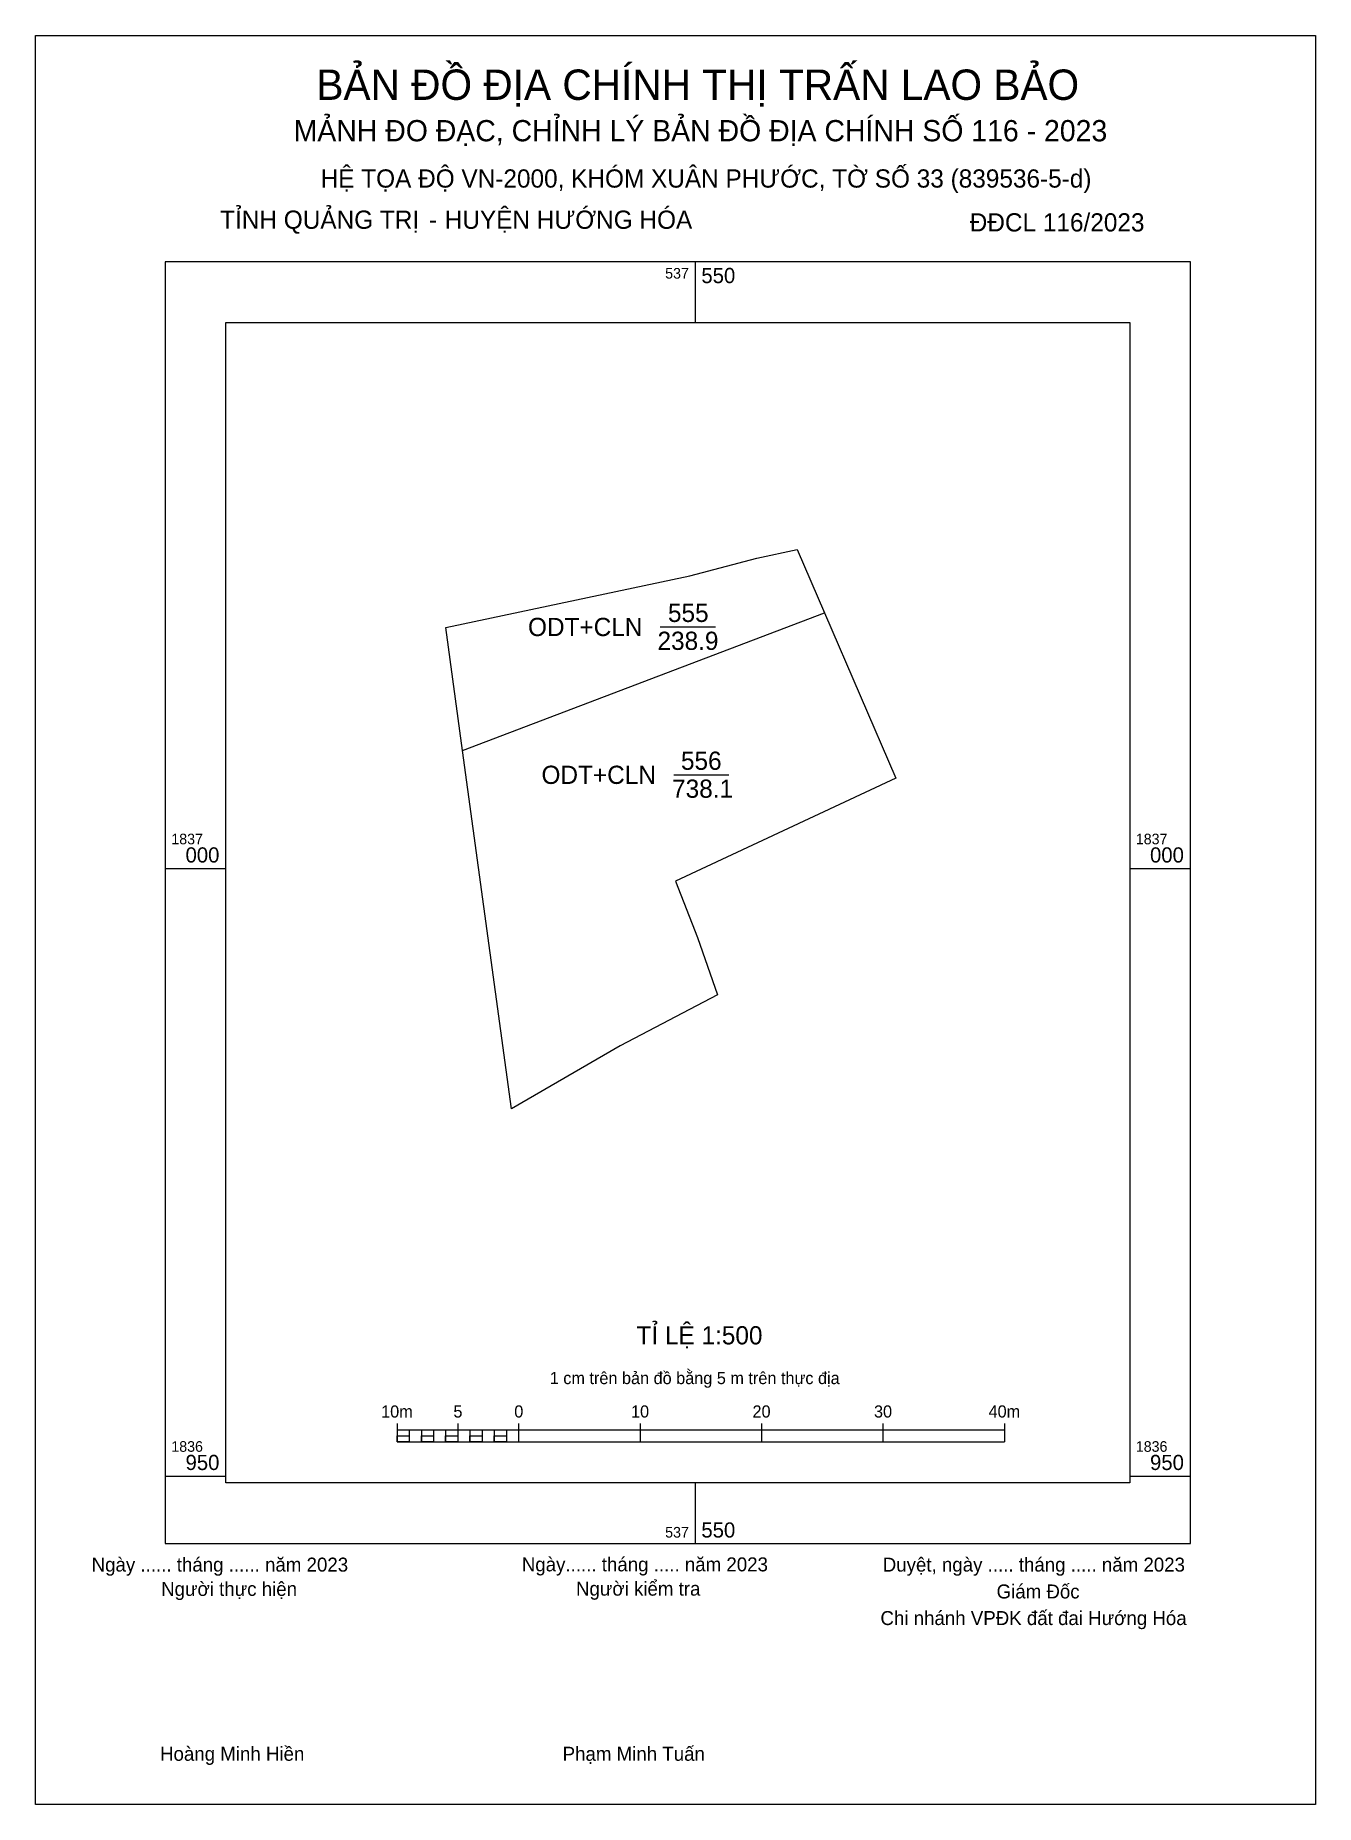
# Model space of a CAD drawing. Extents: x 537496 to 537601, y 1836923 to 1837069.
import ezdxf

# ---------------------------------------------------------------- set-up
doc = ezdxf.new("R2010")
doc.units = 0
for name, color, linetype in [('Level 10', 7, 'Continuous'), ('Level 13', 7, 'Continuous'), ('Level 2', 7, 'Continuous'), ('Level 6', 7, 'Continuous'), ('Level 62', 7, 'Continuous'), ('Level 63', 7, 'Continuous'), ('Level 9', 7, 'Continuous')]:
    doc.layers.add(name, color=color, linetype=linetype)

msp = doc.modelspace()

# ---------------------------------------------------------------- linework, layer by layer
at = {"layer": 'Level 10'}
for p, q in [((537555.06, 1837025.54), (537558.38, 1837026.26)), ((537558.38, 1837026.26), (537560.63, 1837021.05)), ((537549.56, 1837024.11), (537555.06, 1837025.54)), ((537529.46, 1837019.85), (537549.56, 1837024.11)), ((537530.85, 1837009.71), (537529.46, 1837019.85))]:
    msp.add_line(p, q, dxfattribs=at)
msp.add_lwpolyline([(537548.37, 1836998.98), (537550.17, 1836994.32), (537551.82, 1836989.6), (537543.81, 1836985.4), (537534.87, 1836980.23), (537530.85, 1837009.71), (537560.63, 1837021.05), (537566.5, 1837007.44)], close=True, dxfattribs=at)
at = {"layer": 'Level 2'}
msp.add_lwpolyline([(537495.68, 1837068.58), (537601.06, 1837068.58), (537601.06, 1836922.96), (537495.68, 1836922.96)], close=True, dxfattribs=at)
at = {"layer": 'Level 62'}
msp.add_lwpolyline([(537511.37, 1837044.94), (537585.76, 1837044.94), (537585.76, 1836949.44), (537511.37, 1836949.44)], close=True, dxfattribs=at)
at = {"layer": 'Level 63'}
for p, q in [((537598.56, 1837068.58), (537601.06, 1837068.58)), ((537598.56, 1837068.58), (537601.06, 1837068.58)), ((537601.06, 1837068.58), (537601.06, 1837066.08)), ((537601.06, 1837068.58), (537601.06, 1837066.08)), ((537550, 1837049.94), (537550, 1837044.94)), ((537506.37, 1837000), (537511.37, 1837000)), ((537585.76, 1837000), (537590.76, 1837000)), ((537525.45, 1836954.32), (537525.45, 1836952.82)), ((537525.45, 1836953.82), (537575.45, 1836953.82)), ((537526.45, 1836953.82), (537526.45, 1836952.82)), ((537527.45, 1836953.82), (537527.45, 1836952.82)), ((537528.45, 1836953.82), (537528.45, 1836952.82)), ((537529.45, 1836953.82), (537529.45, 1836952.82)), ((537530.45, 1836954.32), (537530.45, 1836952.82)), ((537530.45, 1836953.82), (537530.45, 1836952.82)), ((537531.45, 1836953.82), (537531.45, 1836952.82)), ((537532.45, 1836953.82), (537532.45, 1836952.82)), ((537533.45, 1836953.82), (537533.45, 1836952.82)), ((537534.45, 1836953.82), (537534.45, 1836952.82)), ((537535.45, 1836954.32), (537535.45, 1836952.82)), ((537535.45, 1836953.82), (537535.45, 1836952.82)), ((537545.45, 1836954.32), (537545.45, 1836952.82)), ((537555.45, 1836954.32), (537555.45, 1836952.82)), ((537565.45, 1836954.32), (537565.45, 1836952.82)), ((537575.45, 1836954.32), (537575.45, 1836952.82)), ((537525.45, 1836952.82), (537575.45, 1836952.82)), ((537506.37, 1836950), (537511.37, 1836950)), ((537550, 1836949.44), (537550, 1836944.44)), ((537585.76, 1836950), (537590.76, 1836950)), ((537495.68, 1836922.96), (537495.68, 1836925.46)), ((537495.68, 1836922.96), (537495.68, 1836925.46)), ((537498.18, 1836922.96), (537495.68, 1836922.96)), ((537498.18, 1836922.96), (537495.68, 1836922.96))]:
    msp.add_line(p, q, dxfattribs=at)
for points in [[(537506.37, 1837049.94), (537506.37, 1836944.44), (537590.76, 1836944.44), (537590.76, 1837049.94)], [(537525.45, 1836953.32), (537526.45, 1836953.32), (537526.45, 1836952.82), (537525.45, 1836952.82)], [(537525.45, 1836953.32), (537526.45, 1836953.32), (537526.45, 1836952.82), (537525.45, 1836952.82)], [(537527.45, 1836953.32), (537528.45, 1836953.32), (537528.45, 1836952.82), (537527.45, 1836952.82)], [(537529.45, 1836953.32), (537530.45, 1836953.32), (537530.45, 1836952.82), (537529.45, 1836952.82)], [(537531.45, 1836953.32), (537532.45, 1836953.32), (537532.45, 1836952.82), (537531.45, 1836952.82)], [(537533.45, 1836953.32), (537534.45, 1836953.32), (537534.45, 1836952.82), (537533.45, 1836952.82)]]:
    msp.add_lwpolyline(points, close=True, dxfattribs=at)
at = {"layer": 'Level 9'}
for p, q in [((537547.12, 1837019.9), (537551.67, 1837019.9)), ((537548.23, 1837007.73), (537552.77, 1837007.73))]:
    msp.add_line(p, q, dxfattribs=at)

# ---------------------------------------------------------------- texts
at = {"layer": 'Level 13'}
for s, p in [('555', (537547.75, 1837020.3)), ('ODT+CLN', (537536.23, 1837019.14)), ('238.9', (537546.89, 1837018)), ('556', (537548.82, 1837008.13)), ('ODT+CLN', (537537.34, 1837006.97)), ('738.1', (537548.09, 1837005.83))]:
    msp.add_text(s, height=1.5, dxfattribs=at).set_placement(p)
at = {"layer": 'Level 6'}
for s, p in [('HỆ TỌA ÐỘ VN-2000, KHÓM XUÂN PHƯỚC, TỜ SỐ 33 (839536-5-d)', (537519.16, 1837056.05)), ('TỈ LỆ 1:500', (537545.16, 1836960.84))]:
    msp.add_text(s, height=1.5, dxfattribs=at).set_placement(p)
at = {"layer": 'Level 63'}
for s, height, p in [('BẢN ĐỒ ĐỊA CHÍNH THỊ TRẤN LAO BẢO', 2.5, (537518.81, 1837063.27)), ('MẢNH ĐO ĐẠC, CHỈNH LÝ BẢN ĐỒ ÐỊA CHÍNH SỐ 116 - 2023', 1.75, (537516.94, 1837059.86)), ('TỈNH QUẢNG TRỊ', 1.5, (537510.89, 1837052.66)), (' HUYỆN HƯỚNG HÓA', 1.5, (537528.82, 1837052.66)), ('ĐĐCL 116/2023', 1.5, (537572.59, 1837052.44)), ('-', 1.5, (537528.08, 1837052.66)), ('537', 0.875, (537547.52, 1837048.56)), ('550', 1.25, (537550.5, 1837048.19)), ('1837', 0.875, (537506.87, 1837002)), ('1837', 0.875, (537586.26, 1837002)), ('000', 1.25, (537508.04, 1837000.5)), ('000', 1.25, (537587.43, 1837000.5)), ('1 cm trên bản đồ bằng 5 m trên thực địa', 1, (537538.02, 1836957.57)), ('10m', 1, (537524.14, 1836954.82)), ('5', 1, (537530.09, 1836954.82)), ('0', 1, (537535.1, 1836954.82)), ('10', 1, (537544.71, 1836954.82)), ('20', 1, (537554.71, 1836954.82)), ('30', 1, (537564.71, 1836954.82)), ('40m', 1, (537574.14, 1836954.82)), ('1836', 0.875, (537506.87, 1836952)), ('950', 1.25, (537508.04, 1836950.5)), ('1836', 0.875, (537586.26, 1836952)), ('950', 1.25, (537587.43, 1836950.5)), ('550', 1.25, (537550.5, 1836944.94)), ('537', 0.875, (537547.52, 1836944.94)), ('Ngày ...... tháng ...... năm 2023', 1.15, (537500.31, 1836942.14)), ('Ngày...... tháng ..... năm 2023', 1.15, (537535.72, 1836942.16)), ('Duyệt, ngày ..... tháng ..... năm 2023', 1.15, (537565.43, 1836942.14)), ('Người thực hiện', 1.15, (537506.03, 1836940.14)), ('Người kiểm tra', 1.15, (537540.18, 1836940.16)), ('Giám Đốc', 1.15, (537574.8, 1836939.93)), ('Chi nhánh VPĐK đất đai Hướng Hóa', 1.15, (537565.24, 1836937.74)), ('Hoàng Minh Hiền', 1.15, (537505.94, 1836926.57)), ('Phạm Minh Tuấn', 1.15, (537539.08, 1836926.57))]:
    msp.add_text(s, height=height, dxfattribs=at).set_placement(p)

doc.saveas('drawing.dxf')
